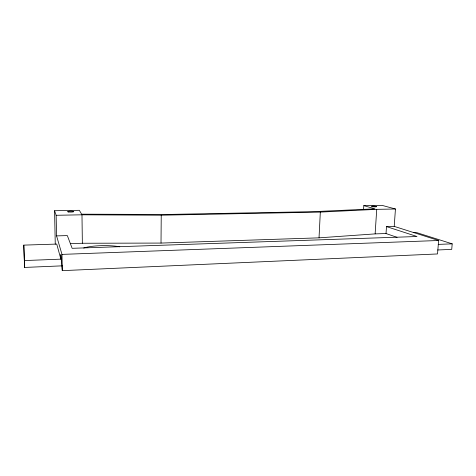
<?xml version="1.0" encoding="UTF-8"?>
<svg xmlns="http://www.w3.org/2000/svg" width="476" height="476" viewBox="0 0 476 476"><rect width="100%" height="100%" fill="white"/><g stroke="black" fill="none" stroke-linecap="round" stroke-linejoin="round"><path stroke-width="0.71" d="M70.311 243.635L82.354 243.254L161.013 243.075L161.233 215.194L320.324 212.1L376.73 209.345L395.443 208.994L394.217 226.386L438.634 240.499L437.527 253.952L62.285 270.648L60.809 254.624L60.892 259.14L24.359 260.568L24.556 267.435L62.445 265.834M161.013 243.075L319.027 237.845L320.324 212.1M363.575 209.333L363.801 205.65L381.978 205.352L395.443 208.994M319.027 237.845L375.124 233.889L376.73 209.345M397.079 237.351L386.024 233.543L386.5 226.6L394.217 226.386M413.531 232.663L416.47 232.568L452.2 243.843L451.724 249.388L437.605 249.983M438.206 244.39L452.2 243.843M363.801 205.65L374.951 208.833L313.642 211.653L166.398 214.468L81.616 214.182L79.343 210.309L54.573 210.719L56.144 215.283L56.561 235.894L61.981 254.392L438.634 240.499M24.556 267.435L23.8 245.122L56.727 244.069L60.892 259.14M375.124 233.889L386.024 233.543M56.561 235.894L67.342 235.59L72.144 248.311L417 236.518L386.5 226.6M56.144 215.283L81.979 214.807L161.233 215.194M23.8 245.122L24.359 260.568M54.573 210.719L55.258 244.2M61.981 254.392L62.285 270.648M81.979 214.807L82.354 243.254M83.687 248.032A23.116 4.593 -0.7 0 1 119.768 246.794M68.657 211.987A3.13 0.446 -0.4 0 0 73.774 211.695A3.13 0.446 -0.4 0 0 69.663 211.219A3.13 0.446 -0.4 0 0 68.657 211.987M372.738 206.709A2.636 0.333 3.2 0 0 376.706 206.638A2.636 0.333 3.2 0 0 372.773 206.132A2.636 0.333 3.2 0 0 372.738 206.709"/></g></svg>
